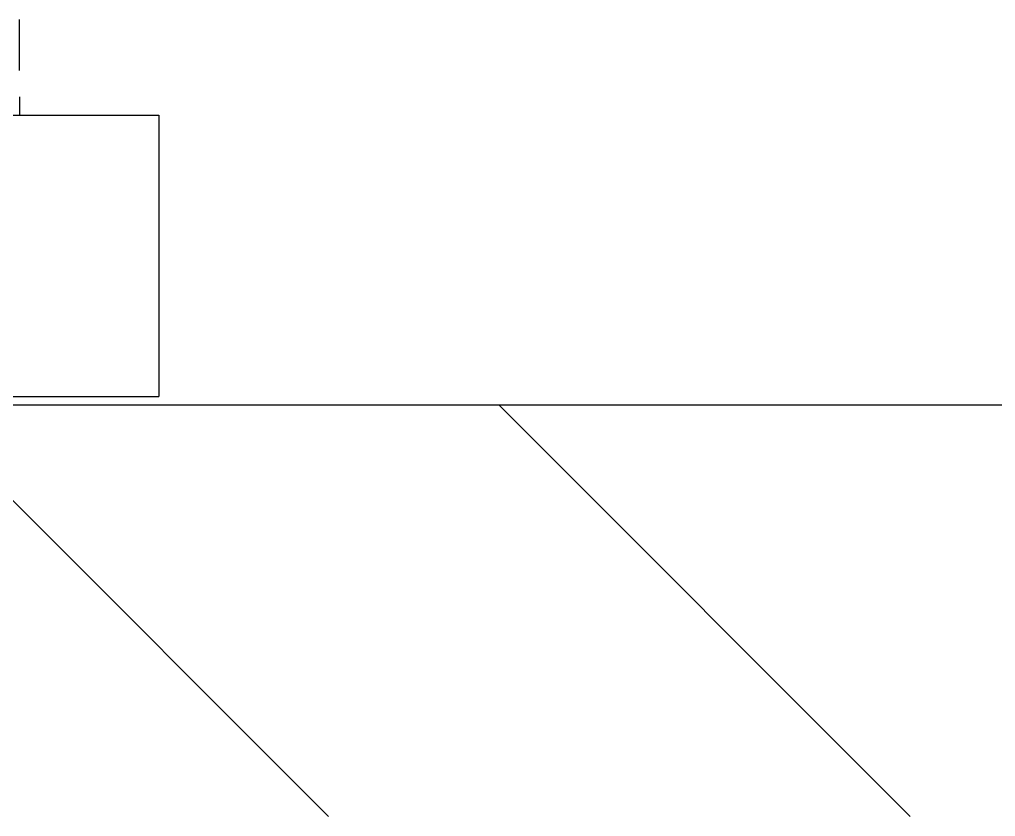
# Model space of a CAD drawing. Extents: x -50 to 48714, y -13211 to 6743.
# Drawn here: x 26430 to 27023, y -9427 to -8943 of the extents above; entities that cross this region are included whole.
import ezdxf

# ---------------------------------------------------------------- set-up
doc = ezdxf.new("R2010")
doc.units = 0
doc.header["$LTSCALE"] = 50
doc.layers.get('0').update_dxf_attribs({"linetype": 'CONTINUOUS'})
for name, color, linetype in [('BETON', 9, 'CONTINUOUS'), ('NORMAL', 7, 'CONTINUOUS'), ('SCHRAFFUR', 4, 'CONTINUOUS')]:
    doc.layers.add(name, color=color, linetype=linetype)

# ---------------------------------------------------------------- blocks, each defined once
blk = doc.blocks.new('*X5')
at = {"color": 0}
for p, q in [((17449.87, -5429.05), (17199.87, -5179.05)), ((17803.42, -5429.05), (17553.42, -5179.05))]:
    blk.add_line(p, q, dxfattribs=at)
blk = doc.blocks.new('BODEN')
at = {"layer": 'NORMAL'}
blk.add_line((0, 0), (24422.5, 0), dxfattribs=at)
at = {"layer": 'SCHRAFFUR'}
blk.add_blockref('*X5', (-7316.82, 5179.05), dxfattribs=at)
blk = doc.blocks.new('SMAF_UE46_S')
for p, q in [((430.35, -1207), (430.35, -1176)), ((430.35, -1223), (430.35, -1234))]:
    blk.add_line(p, q)

msp = doc.modelspace()

# ---------------------------------------------------------------- linework, layer by layer
at = {"layer": 'BETON'}
for p, q in [((25485, -9001.09), (26515, -9001.09)), ((26515, -9001.09), (26515, -9172.09)), ((25485, -9172.09), (26515, -9172.09))]:
    msp.add_line(p, q, dxfattribs=at)

# ---------------------------------------------------------------- block references
for name, p in [('SMAF_UE46_S', (26000, -7767.09)), ('BODEN', (16485, -9177.09))]:
    msp.add_blockref(name, p)

doc.saveas('drawing.dxf')
